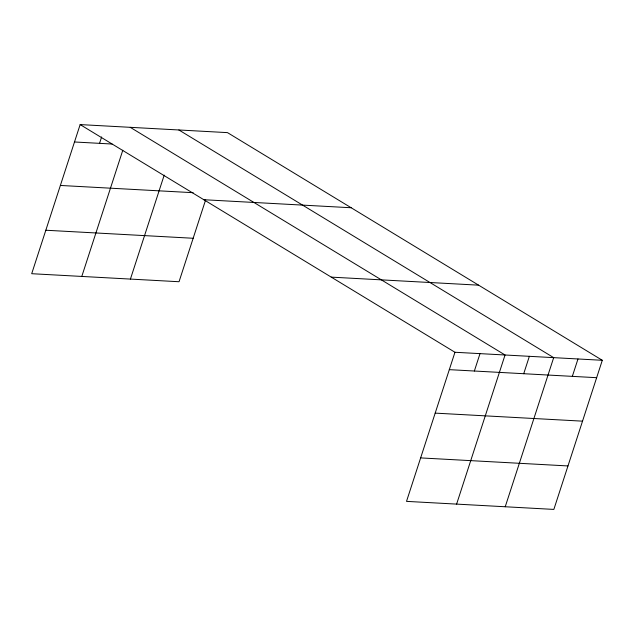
<?xml version="1.0" encoding="UTF-8"?>
<svg xmlns="http://www.w3.org/2000/svg" width="634" height="634" viewBox="0 0 634 634"><rect width="100%" height="100%" fill="white"/><g stroke="black" fill="none" stroke-linecap="round" stroke-linejoin="round"><path stroke-width="0.95" d="M602.3 360.294L454.958 352.266L406.513 501.375L553.854 509.411L602.3 360.294L227.487 132.625L80.146 124.589L31.7 273.706L179.042 281.734L205.59 200.011M99.546 143.347L101.63 136.944M81.794 276.432L122.79 150.258M130.422 279.087L164.206 175.111M474.359 371.017L480.009 353.629M456.607 504.109L505.052 354.992L130.247 127.323M523.716 373.711L529.366 356.324M505.227 506.756L553.68 357.647L178.867 129.97M572.336 376.358L577.986 358.971M74.503 141.984L112.067 144.029M60.373 185.453L193.132 192.688M203.839 199.726L351.181 207.754M45.822 230.237L193.164 238.265M331.273 277.129L478.615 285.165M449.308 369.654L596.649 377.69M435.186 413.122L582.527 421.158M420.635 457.906L567.977 465.942M80.146 124.589L454.958 352.266"/></g></svg>
